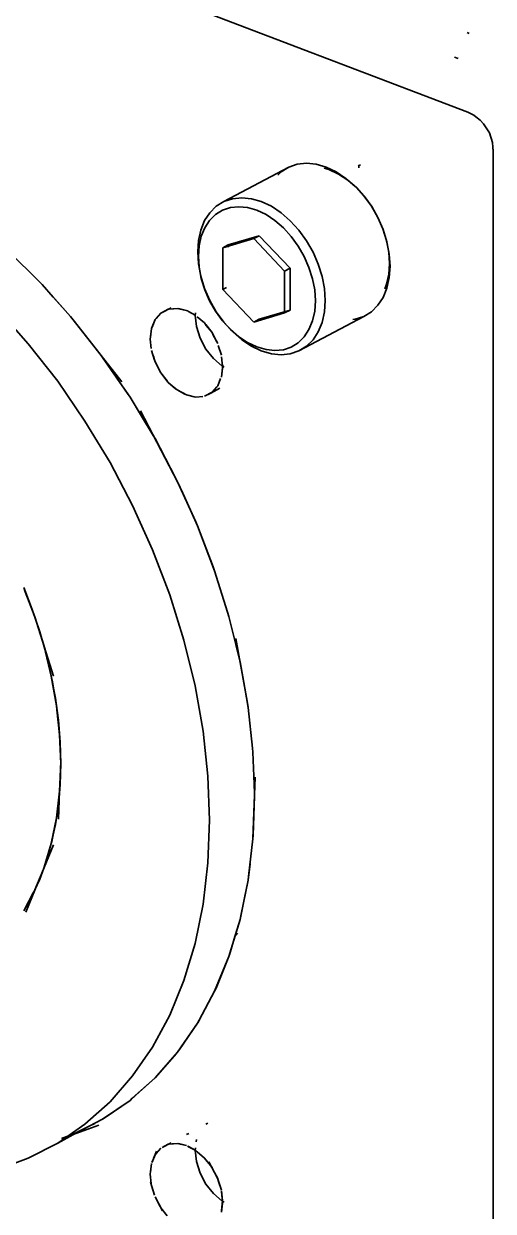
# Model space of a CAD drawing. Header units: millimetres. Extents: x 0 to 420, y 0 to 297.
# Drawn here: x 346.68 to 357.92, y 128.49 to 156.92 of the extents above; entities that cross this region are included whole.
import ezdxf

# ---------------------------------------------------------------- set-up
doc = ezdxf.new("R2010")
doc.units = ezdxf.units.MM
doc.header["$LTSCALE"] = 6
doc.layers.add('VISIVEL', color=7, linetype='Continuous', lineweight=35)

msp = doc.modelspace()

# ---------------------------------------------------------------- linework, layer by layer
at = {"layer": 'VISIVEL'}
for p, q in [((357.306, 154.805), (328.826, 165.675)), ((357.289, 156.715), (357.343, 156.692)), ((357.343, 156.692), (357.293, 156.715)), ((357.079, 156.092), (356.989, 156.125)), ((357.449, 154.732), (357.306, 154.805)), ((357.449, 154.732), (357.503, 154.695)), ((357.606, 154.612), (357.503, 154.695)), ((357.606, 154.612), (357.683, 154.529)), ((357.683, 154.529), (357.823, 154.309)), ((357.899, 154.079), (357.823, 154.309)), ((357.899, 154.079), (357.916, 153.859)), ((357.916, 120.525), (357.916, 153.922)), ((357.916, 153.859), (357.916, 153.922)), ((353.023, 153.489), (353.226, 153.559)), ((353.226, 153.559), (353.449, 153.582)), ((353.449, 153.582), (353.679, 153.559)), ((353.919, 153.489), (353.679, 153.559)), ((354.736, 153.549), (354.683, 153.519)), ((351.469, 152.665), (353.023, 153.489)), ((352.763, 153.299), (352.839, 153.375)), ((352.839, 153.375), (353.023, 153.489)), ((353.983, 153.432), (353.869, 153.465)), ((353.919, 153.489), (354.159, 153.375)), ((353.983, 153.432), (354.209, 153.325)), ((354.159, 153.375), (354.389, 153.222)), ((354.209, 153.325), (354.433, 153.179)), ((354.696, 153.535), (354.703, 153.475)), ((354.389, 153.222), (354.613, 153.029)), ((354.433, 153.179), (354.643, 152.999)), ((354.613, 153.029), (354.816, 152.805)), ((354.643, 152.999), (354.816, 152.805)), ((354.643, 152.999), (354.836, 152.785)), ((351.469, 152.665), (351.676, 152.732)), ((351.676, 152.732), (351.896, 152.755)), ((351.896, 152.755), (352.129, 152.732)), ((352.366, 152.665), (352.129, 152.732)), ((354.816, 152.805), (354.999, 152.552)), ((354.836, 152.785), (355.009, 152.545)), ((351.133, 152.399), (351.289, 152.552)), ((351.269, 152.355), (351.439, 152.459)), ((351.289, 152.552), (351.469, 152.665)), ((351.439, 152.459), (351.626, 152.522)), ((351.626, 152.522), (351.826, 152.542)), ((351.826, 152.542), (352.039, 152.522)), ((352.259, 152.459), (352.039, 152.522)), ((352.259, 152.459), (352.479, 152.355)), ((352.366, 152.665), (352.606, 152.552)), ((352.606, 152.552), (352.839, 152.395)), ((354.999, 152.552), (355.153, 152.282)), ((355.009, 152.545), (355.156, 152.285)), ((350.916, 151.982), (351.009, 152.209)), ((351.009, 152.209), (351.133, 152.399)), ((351.013, 152.039), (351.129, 152.215)), ((351.129, 152.215), (351.269, 152.355)), ((352.479, 152.355), (352.693, 152.212)), ((352.693, 152.212), (352.896, 152.039)), ((352.839, 152.395), (353.059, 152.205)), ((353.059, 152.205), (353.266, 151.982)), ((355.153, 152.282), (355.279, 151.995)), ((355.156, 152.285), (355.276, 152.015)), ((350.859, 151.732), (350.916, 151.982)), ((350.879, 151.605), (350.929, 151.835)), ((350.929, 151.835), (351.013, 152.039)), ((352.313, 151.849), (351.446, 151.562)), ((352.313, 151.849), (351.573, 151.632)), ((352.313, 151.849), (352.186, 151.782)), ((352.313, 151.849), (353.053, 151.069)), ((352.896, 152.039), (353.083, 151.832)), ((353.266, 151.982), (353.446, 151.729)), ((355.276, 152.015), (355.363, 151.735)), ((355.279, 151.995), (355.369, 151.702)), ((350.843, 151.459), (350.859, 151.732)), ((350.863, 151.355), (350.879, 151.605)), ((352.186, 151.782), (351.446, 151.562)), ((351.573, 151.632), (351.446, 151.562)), ((351.446, 150.562), (351.446, 151.562)), ((351.573, 151.572), (351.573, 151.632)), ((352.186, 151.782), (352.923, 150.999)), ((353.083, 151.832), (353.249, 151.602)), ((353.249, 151.602), (353.393, 151.352)), ((353.446, 151.729), (353.603, 151.455)), ((355.363, 151.735), (355.416, 151.455)), ((355.369, 151.702), (355.426, 151.405)), ((346.329, 151.459), (347.046, 150.749)), ((350.859, 151.175), (350.843, 151.459)), ((350.879, 151.092), (350.863, 151.355)), ((353.393, 151.352), (353.506, 151.089)), ((353.603, 151.455), (353.726, 151.169)), ((355.416, 151.455), (355.433, 151.185)), ((355.426, 151.405), (355.446, 151.119)), ((350.916, 150.879), (350.859, 151.175)), ((350.929, 150.822), (350.879, 151.092)), ((353.053, 151.069), (352.923, 150.999)), ((352.923, 150.999), (352.923, 149.999)), ((353.053, 151.069), (353.053, 150.069)), ((353.506, 151.089), (353.589, 150.819)), ((353.726, 151.169), (353.819, 150.875)), ((355.433, 151.185), (355.416, 150.925)), ((355.446, 151.119), (355.426, 150.849)), ((347.119, 150.679), (347.046, 150.749)), ((351.009, 150.585), (350.916, 150.879)), ((350.929, 150.822), (350.916, 150.879)), ((351.013, 150.552), (350.929, 150.822)), ((353.589, 150.819), (353.643, 150.549)), ((353.819, 150.875), (353.876, 150.582)), ((355.416, 150.925), (355.363, 150.685)), ((355.426, 150.849), (355.369, 150.595)), ((347.799, 149.912), (347.119, 150.679)), ((347.119, 150.679), (347.386, 150.375)), ((351.133, 150.299), (351.009, 150.585)), ((351.129, 150.292), (351.013, 150.552)), ((351.529, 150.609), (351.446, 150.562)), ((352.186, 149.782), (351.446, 150.562)), ((353.643, 150.549), (353.659, 150.289)), ((353.876, 150.582), (353.893, 150.295)), ((355.369, 150.595), (355.279, 150.372)), ((355.363, 150.685), (355.319, 150.579)), ((347.669, 150.055), (347.386, 150.375)), ((351.269, 150.042), (351.129, 150.292)), ((351.289, 150.029), (351.133, 150.299)), ((353.659, 150.289), (353.643, 150.039)), ((353.893, 150.295), (353.876, 150.022)), ((355.153, 150.182), (354.999, 150.029)), ((355.279, 150.372), (355.153, 150.182)), ((346.789, 149.262), (346.039, 150.105)), ((347.866, 149.835), (347.799, 149.912)), ((349.826, 149.839), (349.963, 149.995)), ((349.963, 149.995), (349.846, 149.865)), ((349.963, 149.995), (350.139, 150.089)), ((349.993, 150.012), (350.206, 150.122)), ((350.139, 150.089), (349.993, 150.012)), ((350.139, 150.089), (350.349, 150.109)), ((350.349, 150.109), (350.176, 150.092)), ((350.349, 150.109), (350.423, 150.092)), ((350.573, 150.059), (350.386, 150.102)), ((350.423, 150.092), (350.609, 150.049)), ((350.796, 149.939), (350.606, 150.039)), ((350.796, 149.939), (350.609, 150.039)), ((350.786, 149.949), (350.793, 149.999)), ((350.816, 149.675), (350.786, 149.949)), ((351.006, 149.759), (350.833, 149.909)), ((351.439, 149.809), (351.269, 150.042)), ((351.469, 149.775), (351.289, 150.029)), ((352.923, 149.999), (352.186, 149.782)), ((352.313, 149.849), (352.186, 149.782)), ((353.053, 150.069), (352.313, 149.849)), ((352.923, 149.999), (352.313, 149.849)), ((353.053, 150.069), (352.923, 149.999)), ((353.266, 149.092), (354.816, 149.915)), ((353.643, 150.039), (353.589, 149.809)), ((353.876, 150.022), (353.819, 149.772)), ((354.613, 149.849), (354.556, 149.842)), ((354.816, 149.915), (354.613, 149.849)), ((354.999, 150.029), (354.816, 149.915)), ((348.506, 149.015), (347.866, 149.835)), ((347.866, 149.835), (349.026, 148.352)), ((349.736, 149.622), (349.709, 149.375)), ((349.739, 149.629), (349.713, 149.419)), ((349.739, 149.629), (349.823, 149.839)), ((349.823, 149.839), (349.753, 149.662)), ((350.903, 149.399), (350.816, 149.675)), ((351.006, 149.759), (351.049, 149.702)), ((351.186, 149.529), (351.036, 149.719)), ((351.049, 149.702), (351.186, 149.529)), ((351.626, 149.605), (351.439, 149.809)), ((351.676, 149.552), (351.439, 149.809)), ((351.676, 149.552), (351.469, 149.775)), ((351.826, 149.429), (351.626, 149.605)), ((353.506, 149.602), (353.393, 149.425)), ((353.589, 149.809), (353.506, 149.602)), ((353.819, 149.772), (353.726, 149.549)), ((349.709, 149.375), (349.733, 149.149)), ((351.039, 149.135), (350.903, 149.399)), ((351.186, 149.529), (351.289, 149.332)), ((351.323, 149.265), (351.206, 149.485)), ((351.289, 149.332), (351.323, 149.265)), ((351.896, 149.359), (351.676, 149.552)), ((352.039, 149.289), (351.826, 149.429)), ((352.129, 149.205), (351.896, 149.359)), ((352.259, 149.185), (352.039, 149.289)), ((353.249, 149.285), (353.083, 149.182)), ((353.393, 149.425), (353.249, 149.285)), ((353.603, 149.359), (353.446, 149.202)), ((353.726, 149.549), (353.603, 149.359)), ((347.493, 148.362), (346.789, 149.262)), ((348.569, 148.935), (348.506, 149.015)), ((349.779, 148.969), (349.739, 149.102)), ((349.739, 149.102), (349.809, 148.872)), ((351.039, 149.135), (351.219, 148.909)), ((351.409, 148.989), (351.336, 149.222)), ((352.366, 149.092), (352.129, 149.205)), ((352.479, 149.122), (352.259, 149.185)), ((352.606, 149.022), (352.366, 149.092)), ((352.693, 149.099), (352.479, 149.122)), ((352.839, 148.999), (352.606, 149.022)), ((352.896, 149.119), (352.693, 149.099)), ((353.059, 149.022), (352.839, 148.999)), ((353.083, 149.182), (352.896, 149.119)), ((353.266, 149.092), (353.059, 149.022)), ((353.446, 149.202), (353.266, 149.092)), ((349.166, 148.069), (348.569, 148.935)), ((348.569, 148.935), (348.623, 148.859)), ((348.926, 148.415), (348.623, 148.859)), ((349.809, 148.879), (349.783, 148.962)), ((349.823, 148.825), (349.809, 148.879)), ((349.823, 148.825), (349.963, 148.565)), ((349.823, 148.825), (349.939, 148.609)), ((351.219, 148.909), (351.426, 148.725)), ((351.439, 148.715), (351.413, 148.945)), ((351.419, 148.545), (351.443, 148.759)), ((351.473, 148.702), (351.426, 148.725)), ((349.963, 148.565), (350.139, 148.335)), ((349.963, 148.565), (350.109, 148.372)), ((351.323, 148.255), (351.393, 148.432)), ((351.409, 148.465), (351.433, 148.675)), ((351.419, 148.545), (351.409, 148.465)), ((348.146, 147.409), (347.493, 148.362)), ((349.226, 147.982), (348.926, 148.415)), ((350.179, 148.302), (350.139, 148.335)), ((350.139, 148.335), (350.316, 148.185)), ((350.179, 148.302), (350.243, 148.245)), ((350.243, 148.245), (350.349, 148.155)), ((350.349, 148.155), (350.573, 148.035)), ((350.349, 148.155), (350.536, 148.055)), ((351.156, 148.082), (351.373, 148.199)), ((351.186, 148.099), (351.323, 148.255)), ((351.186, 148.099), (351.299, 148.229)), ((349.226, 147.982), (349.166, 148.069)), ((349.769, 147.079), (349.226, 147.982)), ((349.226, 147.982), (349.496, 147.529)), ((350.573, 148.035), (350.793, 147.985)), ((350.573, 148.035), (350.759, 147.992)), ((350.796, 147.982), (350.969, 148.002)), ((351.006, 148.005), (351.156, 148.082)), ((351.009, 148.005), (351.186, 148.099)), ((350.363, 145.959), (349.476, 147.652)), ((348.746, 146.415), (348.146, 147.409)), ((349.496, 147.529), (349.776, 147.065)), ((349.823, 146.989), (349.769, 147.079)), ((349.823, 146.989), (349.776, 147.065)), ((350.316, 146.052), (349.823, 146.989)), ((349.286, 145.385), (348.746, 146.415)), ((350.363, 145.959), (350.316, 146.052)), ((350.363, 145.959), (350.489, 145.682)), ((350.363, 145.959), (350.796, 144.995)), ((350.489, 145.682), (350.669, 145.279)), ((349.763, 144.329), (349.286, 145.385)), ((350.839, 144.899), (350.669, 145.279)), ((350.839, 144.899), (350.796, 144.995)), ((351.213, 143.922), (350.839, 144.899)), ((350.839, 144.899), (351.113, 144.182)), ((350.173, 143.249), (349.763, 144.329)), ((351.249, 143.822), (351.113, 144.182)), ((351.249, 143.822), (351.213, 143.922)), ((351.559, 142.832), (351.249, 143.822)), ((346.679, 143.422), (346.946, 142.719)), ((346.679, 143.422), (346.716, 143.322)), ((346.883, 142.895), (346.679, 143.422)), ((346.716, 143.322), (346.946, 142.725)), ((350.513, 142.162), (350.173, 143.249)), ((347.063, 142.365), (346.883, 142.895)), ((351.589, 142.732), (351.559, 142.832)), ((346.946, 142.719), (347.166, 142.012)), ((346.946, 142.719), (346.976, 142.622)), ((346.976, 142.622), (347.166, 142.019)), ((351.589, 142.732), (351.833, 141.742)), ((347.216, 141.835), (347.063, 142.365)), ((351.976, 140.965), (351.759, 142.202)), ((347.166, 142.012), (347.389, 141.299)), ((347.166, 142.012), (347.339, 141.302)), ((347.166, 142.012), (347.193, 141.915)), ((347.193, 141.915), (347.339, 141.309)), ((350.779, 141.069), (350.513, 142.162)), ((351.759, 142.049), (351.796, 141.889)), ((351.856, 141.642), (351.796, 141.889)), ((347.339, 141.302), (347.216, 141.835)), ((351.856, 141.642), (351.833, 141.742)), ((352.033, 140.652), (351.856, 141.642)), ((347.339, 141.302), (347.466, 140.595)), ((347.339, 141.302), (347.359, 141.205)), ((347.439, 140.772), (347.339, 141.302)), ((347.359, 141.205), (347.466, 140.602)), ((350.973, 139.982), (350.779, 141.069)), ((347.509, 140.245), (347.439, 140.772)), ((352.049, 140.555), (351.976, 140.965)), ((347.466, 140.595), (347.539, 139.899)), ((347.466, 140.595), (347.476, 140.499)), ((347.476, 140.499), (347.539, 139.902)), ((352.049, 140.555), (352.033, 140.652)), ((352.156, 139.579), (352.049, 140.555)), ((347.553, 139.725), (347.509, 140.245)), ((347.539, 139.899), (347.566, 139.212)), ((347.539, 139.899), (347.546, 139.802)), ((351.086, 138.909), (350.973, 139.982)), ((347.546, 139.802), (347.566, 139.219)), ((347.566, 139.212), (347.553, 139.725)), ((352.166, 139.479), (352.156, 139.579)), ((352.199, 138.522), (352.166, 139.479)), ((347.566, 139.212), (347.539, 138.549)), ((347.563, 139.122), (347.543, 138.555)), ((347.553, 138.712), (347.566, 139.212)), ((347.566, 139.212), (347.563, 139.122)), ((351.126, 137.855), (351.086, 138.909)), ((352.219, 138.882), (352.166, 137.405)), ((347.539, 138.549), (347.466, 137.909)), ((347.509, 138.225), (347.553, 138.712)), ((347.539, 138.549), (347.516, 137.879)), ((347.539, 138.549), (347.529, 138.459)), ((352.196, 138.675), (352.199, 138.535)), ((352.203, 138.429), (352.199, 138.535)), ((352.203, 138.429), (352.199, 138.522)), ((347.439, 137.752), (347.509, 138.225)), ((347.529, 138.459), (347.466, 137.912)), ((352.169, 137.499), (352.203, 138.429)), ((347.339, 137.295), (347.466, 137.909)), ((347.466, 137.909), (347.449, 137.822)), ((347.339, 137.295), (347.439, 137.752)), ((347.449, 137.822), (347.343, 137.302)), ((351.086, 136.832), (351.126, 137.855)), ((352.166, 137.405), (352.059, 136.509)), ((352.166, 137.405), (352.169, 137.499)), ((347.339, 137.295), (347.166, 136.719)), ((347.389, 137.262), (347.166, 136.719)), ((347.316, 137.215), (347.169, 136.725)), ((347.216, 136.859), (347.339, 137.295)), ((347.339, 137.295), (347.316, 137.215)), ((347.063, 136.445), (347.216, 136.859)), ((350.973, 135.845), (351.086, 136.832)), ((352.096, 136.812), (352.049, 136.419)), ((347.166, 136.719), (346.946, 136.179)), ((347.136, 136.645), (346.949, 136.185)), ((347.166, 136.719), (347.136, 136.645)), ((352.049, 136.419), (352.059, 136.509)), ((346.883, 136.052), (347.063, 136.445)), ((352.049, 136.419), (351.876, 135.565)), ((352.049, 136.419), (351.963, 135.995)), ((346.946, 136.179), (346.679, 135.682)), ((346.679, 135.682), (346.883, 136.052)), ((346.909, 136.112), (346.683, 135.685)), ((346.946, 136.179), (346.729, 135.649)), ((346.946, 136.179), (346.909, 136.112)), ((351.963, 135.995), (351.856, 135.479)), ((350.779, 134.905), (350.973, 135.845)), ((351.616, 134.672), (351.856, 135.479)), ((351.856, 135.479), (351.739, 135.089)), ((351.856, 135.479), (351.876, 135.565)), ((351.739, 135.089), (351.603, 134.632)), ((351.763, 135.115), (351.726, 135.072)), ((351.793, 135.149), (351.753, 135.102)), ((350.513, 134.019), (350.779, 134.905)), ((351.249, 133.759), (351.589, 134.589)), ((351.283, 133.835), (351.589, 134.589)), ((351.589, 134.589), (351.616, 134.672)), ((350.173, 133.189), (350.513, 134.019)), ((350.879, 133.065), (351.249, 133.759)), ((351.249, 133.759), (350.953, 133.205)), ((351.249, 133.759), (351.283, 133.835)), ((349.763, 132.422), (350.173, 133.189)), ((350.846, 133.005), (350.953, 133.205)), ((350.363, 132.302), (350.839, 132.995)), ((350.406, 132.365), (350.839, 132.995)), ((350.839, 132.995), (350.879, 133.065)), ((349.286, 131.729), (349.763, 132.422)), ((349.823, 131.682), (350.336, 132.269)), ((349.873, 131.739), (350.363, 132.302)), ((350.363, 132.302), (350.406, 132.365)), ((348.746, 131.112), (349.286, 131.729)), ((349.279, 131.195), (349.823, 131.682)), ((349.823, 131.682), (349.363, 131.269)), ((349.823, 131.682), (349.873, 131.739)), ((348.146, 130.572), (348.746, 131.112)), ((348.569, 130.695), (349.226, 131.145)), ((348.629, 130.735), (349.226, 131.145)), ((349.226, 131.145), (349.363, 131.269)), ((349.226, 131.145), (349.279, 131.195)), ((347.493, 130.122), (348.146, 130.572)), ((347.779, 130.299), (348.476, 130.552)), ((347.866, 130.332), (348.243, 130.525)), ((347.929, 130.362), (348.569, 130.695)), ((348.379, 130.595), (348.243, 130.525)), ((348.569, 130.695), (348.629, 130.735)), ((351.039, 130.575), (351.083, 130.599)), ((347.929, 130.362), (347.493, 130.122)), ((347.583, 130.229), (347.866, 130.332)), ((347.866, 130.332), (347.929, 130.362)), ((350.579, 130.329), (350.633, 130.355)), ((346.789, 129.759), (347.493, 130.122)), ((349.963, 130.002), (349.846, 129.872)), ((349.889, 129.919), (349.963, 130.002)), ((349.993, 130.019), (350.206, 130.129)), ((350.139, 130.095), (349.993, 130.019)), ((350.139, 130.095), (350.236, 130.105)), ((350.349, 130.115), (350.176, 130.099)), ((350.236, 130.105), (350.349, 130.115)), ((350.349, 130.115), (350.573, 130.065)), ((350.573, 130.065), (350.386, 130.109)), ((350.599, 130.052), (350.643, 130.025)), ((350.796, 129.945), (350.609, 130.045)), ((350.796, 129.945), (350.643, 130.025)), ((350.786, 129.955), (350.793, 130.005)), ((350.816, 129.682), (350.786, 129.955)), ((350.796, 129.945), (351.006, 129.765)), ((350.809, 130.155), (350.816, 130.205)), ((346.039, 129.485), (346.789, 129.759)), ((349.746, 129.655), (349.783, 129.742)), ((349.823, 129.845), (349.753, 129.669)), ((349.786, 129.752), (349.859, 129.932)), ((349.823, 129.845), (349.889, 129.919)), ((350.903, 129.405), (350.816, 129.682)), ((351.006, 129.765), (350.833, 129.915)), ((351.006, 129.765), (351.186, 129.535)), ((351.186, 129.535), (351.036, 129.725)), ((351.316, 129.285), (351.113, 129.672)), ((349.709, 129.382), (349.739, 129.632)), ((349.709, 129.382), (349.733, 129.155)), ((349.739, 129.632), (349.713, 129.425)), ((351.039, 129.142), (350.903, 129.405)), ((351.323, 129.272), (351.206, 129.492)), ((349.813, 128.872), (349.713, 129.189)), ((349.739, 129.109), (349.809, 128.879)), ((351.039, 129.142), (351.219, 128.915)), ((351.409, 128.995), (351.319, 129.282)), ((351.409, 128.995), (351.336, 129.229)), ((349.999, 128.499), (349.823, 128.832)), ((349.823, 128.832), (349.939, 128.615)), ((351.219, 128.915), (351.426, 128.732)), ((351.436, 128.749), (351.409, 128.982)), ((351.439, 128.722), (351.413, 128.952)), ((350.016, 128.502), (349.963, 128.572)), ((349.963, 128.572), (350.109, 128.379)), ((351.409, 128.472), (351.433, 128.682)), ((351.413, 128.509), (351.439, 128.745)), ((351.426, 128.732), (351.473, 128.709))]:
    msp.add_line(p, q, dxfattribs=at)

doc.saveas('drawing.dxf')
